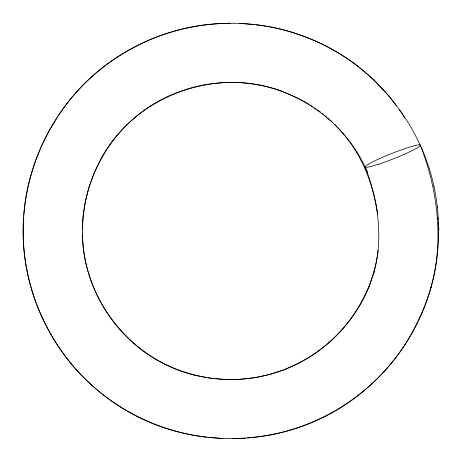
<?xml version="1.0" encoding="UTF-8"?>
<svg xmlns="http://www.w3.org/2000/svg" width="462" height="462" viewBox="0 0 462 462"><rect width="100%" height="100%" fill="white"/><g stroke="black" fill="none" stroke-linecap="round" stroke-linejoin="round"><path stroke-width="0.69" d="M23.793 217.157C19.583 271.46 38.814 326.594 74.37 367.642C108.004 406.029 156.058 431.502 206.803 437.179M23.885 215.055C26.022 185.816 34.916 157.299 48.695 131.479L57.444 117.169M82.467 229.683L83.068 216.718L85.181 202.46M378.176 250.254C373.001 293.029 347.638 332.496 311.532 355.838M433.985 186.608L433.87 185.972C418.861 117.1 366.753 57.929 300.04 34.921C240.257 13.548 171.304 22.026 118.139 56.583L117.596 56.93C58.114 94.993 21.5 164.83 23.158 235.325C24.134 298.764 56.416 360.146 107.23 397.903L107.733 398.284C181.872 454.175 290.869 451.524 362.272 392.18C400.75 360.81 427.546 315.563 435.666 266.51C441.816 225.577 435.32 183.489 420.339 145.108M85.285 201.75L88.993 187.087L94.15 172.903L100.71 159.321L100.421 159.858C133.709 96.321 215.644 65.818 282.501 91.499M430.942 287.849L431.144 287.254M424.208 307.975L424.411 307.392M417.226 322.69C386.937 386.584 321.275 431.618 250.906 437.595M417.827 321.419C438.461 279.839 443.63 231.243 433.87 185.972M58.177 115.974C95.224 58.899 162.15 22.875 230.18 23.377M297.828 363.721L310.943 356.26M284.032 369.796L297.17 364.01M269.675 374.445L283.345 370.016M268.971 374.601L254.88 377.645L239.795 379.354L225.323 379.533M245.345 438.224L232.034 438.519M247.43 437.988L249.515 437.757M239.299 23.337L254.666 24.694M210.331 378.262L213.906 378.58M215.338 378.707L224.636 379.545M208.206 437.306L222.927 438.623M256.063 24.832C292.908 29.089 328.338 43.786 357.929 66.066L358.368 66.441M180.538 432.559L181.162 432.675M201.276 436.625L201.9 436.74M206.803 377.645L194.849 375.3L195.472 375.415C131.451 360.343 82.571 299.087 82.45 233.281M208.131 377.899L209.621 378.199M283.137 91.765L298.302 98.423M299.515 99.087L309.217 104.4M310.389 105.122L312.659 106.687M314.362 107.86L316.066 109.032M317.198 109.817L320.605 112.162M373.954 79.897L388.779 95.767L396.402 105.942M322.303 113.334L323.394 114.264M325.029 115.667L326.663 117.065M327.749 118.001L329.383 119.398M330.469 120.334L332.646 122.199M357.929 66.066L374.399 80.273M334.742 124.301L344.282 134.702M345.126 135.828C363.219 158.125 373.527 185.903 377.673 214.125M399.364 109.898L401.484 112.722M401.842 113.323L404.752 118.151M366.499 169.929C347.95 128.598 309.788 97.032 265.719 86.533C226.455 76.929 183.697 84.546 149.763 106.364L150.306 106.017C107.704 133.391 81.26 183.374 82.473 233.991C83.073 279.625 106.404 323.7 142.891 350.872L142.388 350.496C178.91 377.454 227.957 386.503 271.616 373.862C315.482 361.411 352.662 328.13 369.519 285.718L369.317 286.301L374.232 271.662L374.029 272.257C383.373 237.445 378.135 200.231 365.228 167.036M366.828 170.57L367.613 172.586M437.329 206.716L437.45 207.351M437.757 217.458L437.959 219.548M438.224 222.332L438.9 229.308M438.779 229.06A29.66 2.789 -3.3 0 1 438.779 229.562M378.107 164.357A29.66 2.789 -21.6 0 0 420.368 145.386A29.66 2.789 -21.6 0 0 379.88 158.472A29.66 2.789 -21.6 0 0 378.107 164.357"/></g></svg>
